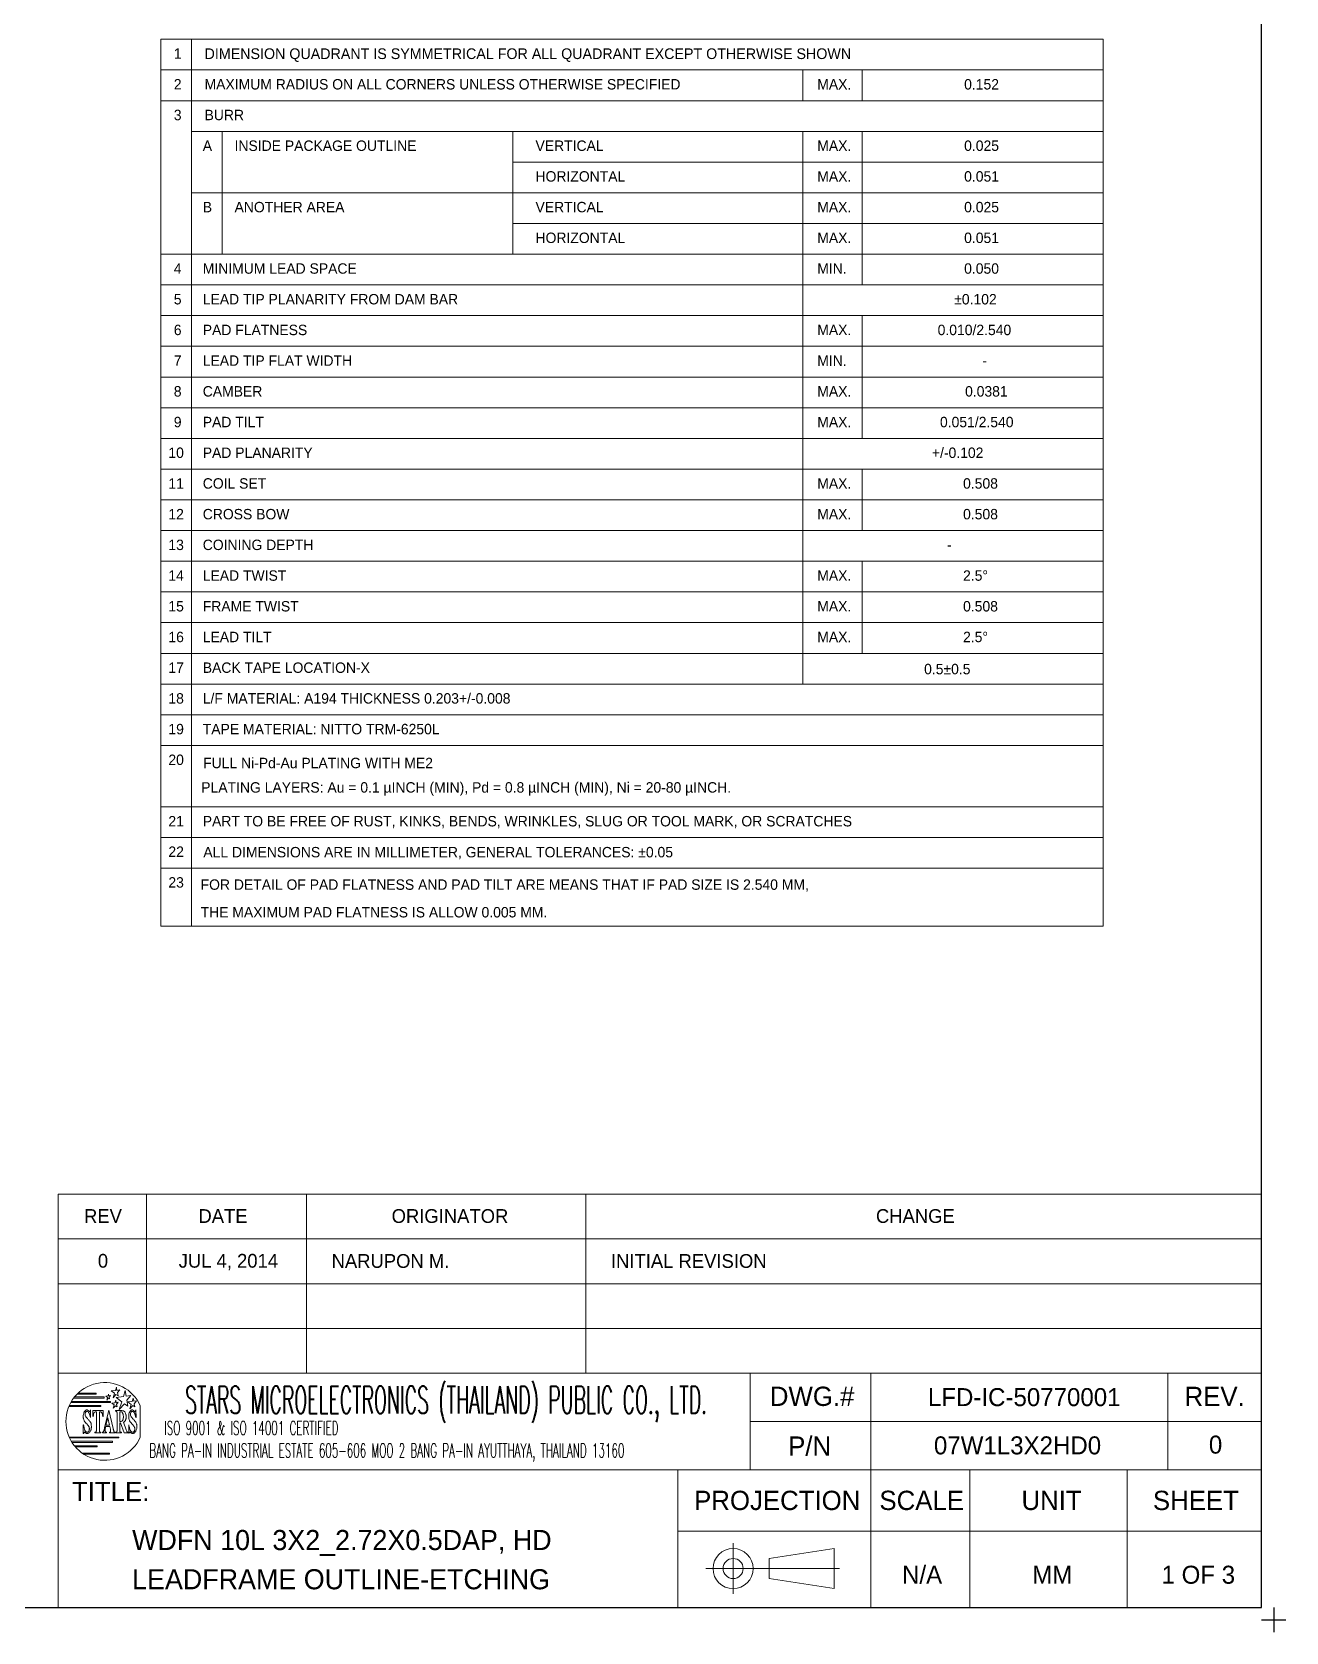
# Model space of a CAD drawing. Header units: inches. Extents: x 121 to 368, y 21 to 202.
# Drawn here: x 211.6 to 295.9, y 21.1 to 128.7 of the extents above; entities that cross this region are included whole.
import ezdxf
from ezdxf.enums import TextEntityAlignment as Align

# ---------------------------------------------------------------- set-up
doc = ezdxf.new("R2010")
doc.units = ezdxf.units.IN
doc.header["$MEASUREMENT"] = 0
doc.styles.add('ROMANS', font='ROMANS.SHX', dxfattribs={"height": 2.5})
doc.styles.get("Standard").update_dxf_attribs({"font": 'swromns.ttf'})

msp = doc.modelspace()

# ---------------------------------------------------------------- linework, layer by layer
for p, q in [((294.206861, 22.774464), (294.206861, 144.314654)), ((122.314307, 22.774464), (294.206861, 22.774464))]:
    msp.add_line(p, q)
at = {"lineweight": 18}
for p, q in [((220.228695, 128.194735), (283.56703, 128.194735)), ((220.228695, 128.194735), (220.228695, 68.568697)), ((222.292742, 128.194735), (222.292742, 68.568697)), ((283.56703, 128.194735), (283.56703, 68.568697)), ((220.228695, 126.130688), (283.56703, 126.130688)), ((263.376867, 126.129949), (263.376867, 124.065903)), ((267.360369, 126.129949), (267.360369, 124.065903)), ((220.228695, 124.066642), (283.56703, 124.066642)), ((222.292742, 122.002596), (283.56703, 122.002596)), ((224.356788, 122.002596), (224.356788, 113.746411)), ((243.896736, 122.002596), (243.896736, 113.746411)), ((263.376867, 122.001856), (263.376867, 84.849735)), ((267.360369, 122.001856), (267.360369, 111.681625)), ((243.896736, 119.93855), (283.56703, 119.93855)), ((222.292742, 117.874503), (283.56703, 117.874503)), ((243.896736, 115.810457), (283.56703, 115.810457)), ((220.228695, 113.746411), (283.56703, 113.746411)), ((220.228695, 111.682364), (283.56703, 111.682364)), ((220.228695, 109.618318), (283.56703, 109.618318)), ((267.360369, 109.617578), (267.360369, 101.361393)), ((220.228695, 107.554272), (283.56703, 107.554272)), ((220.228695, 105.490225), (283.56703, 105.490225)), ((220.228695, 103.426179), (283.56703, 103.426179)), ((220.228695, 101.362133), (283.56703, 101.362133)), ((220.228695, 99.298086), (283.56703, 99.298086)), ((267.360369, 99.297347), (267.360369, 97.2333)), ((220.228695, 97.23404), (283.56703, 97.23404)), ((267.360369, 97.2333), (267.360369, 95.16924)), ((220.228695, 95.16998), (283.56703, 95.16998)), ((220.228695, 93.10592), (283.56703, 93.10592)), ((267.360369, 93.10518), (267.360369, 86.913041)), ((220.228695, 91.041874), (283.56703, 91.041874)), ((220.228695, 88.977827), (283.56703, 88.977827)), ((220.228695, 86.913781), (283.56703, 86.913781)), ((220.228695, 84.849735), (283.56703, 84.849735)), ((220.228695, 82.785688), (283.56703, 82.785688)), ((220.228695, 80.721642), (283.56703, 80.721642)), ((220.228695, 76.593522), (283.56703, 76.593522)), ((220.228695, 74.543533), (283.56703, 74.543533)), ((220.228695, 72.472471), (283.56703, 72.472471)), ((220.228695, 68.568697), (283.56703, 68.568697)), ((213.340639, 50.555079), (213.340639, 22.774464)), ((213.340639, 50.555079), (294.206861, 50.555079)), ((219.27209, 38.516813), (219.27209, 50.555079)), ((230.032603, 38.516813), (230.032603, 50.555079)), ((248.806737, 38.516813), (248.806737, 50.555079)), ((213.340639, 47.545512), (294.206861, 47.545512)), ((213.340639, 44.535946), (294.206861, 44.535946)), ((213.340639, 41.526379), (294.206861, 41.526379)), ((213.340639, 38.516813), (294.206861, 38.516813)), ((259.83174, 38.516813), (259.83174, 32.034669)), ((267.947579, 38.516813), (267.947579, 22.774464)), ((287.911933, 38.516813), (287.911933, 32.034669)), ((216.839413, 36.625526), (214.223457, 36.625526)), ((214.375931, 36.851512), (216.415814, 36.851512)), ((216.415814, 36.926857), (214.434897, 36.926857)), ((214.603668, 37.115159), (215.888649, 37.115159)), ((215.888649, 37.190504), (214.681223, 37.190504)), ((215.888649, 37.152842), (215.888649, 37.190504)), ((215.888649, 37.115159), (215.888649, 37.152842)), ((216.415814, 36.889173), (216.415814, 36.926857)), ((216.415814, 36.851512), (216.415814, 36.889173)), ((216.688794, 36.99276), (216.528776, 36.973933)), ((216.688794, 36.99276), (216.528776, 36.973933)), ((216.528776, 36.973933), (216.651132, 36.889173)), ((216.528776, 36.973933), (216.651132, 36.889173)), ((216.651132, 36.889173), (216.594659, 36.719699)), ((216.651132, 36.889173), (216.594659, 36.719699)), ((216.594659, 36.719699), (216.698207, 36.842098)), ((216.594659, 36.719699), (216.698207, 36.842098)), ((216.726455, 37.124595), (216.688794, 36.99276)), ((216.726455, 37.124595), (216.688794, 36.99276)), ((216.698207, 36.842098), (216.782923, 36.795022)), ((216.698207, 36.842098), (216.782923, 36.795022)), ((216.745283, 37.002175), (216.726455, 37.124595)), ((216.745283, 37.002175), (216.726455, 37.124595)), ((216.848832, 37.021008), (216.745283, 37.002175)), ((216.848832, 37.021008), (216.745283, 37.002175)), ((216.754697, 36.917437), (216.848832, 37.021008)), ((216.754697, 36.917437), (216.848832, 37.021008)), ((216.782923, 36.795022), (216.754697, 36.917437)), ((216.782923, 36.795022), (216.754697, 36.917437)), ((216.839413, 36.587865), (216.839413, 36.625526)), ((216.839413, 36.559617), (216.839413, 36.587865)), ((217.178296, 37.36), (216.9053, 37.331731)), ((217.178296, 37.36), (216.9053, 37.331731)), ((216.9053, 37.331731), (217.112393, 37.17167)), ((216.9053, 37.331731), (217.112393, 37.17167)), ((217.112393, 37.17167), (217.027677, 36.87034)), ((217.112393, 37.17167), (217.027677, 36.87034)), ((217.027677, 36.87034), (217.215936, 37.096331)), ((217.027677, 36.87034), (217.215936, 37.096331)), ((217.206522, 36.719699), (217.150054, 36.531369)), ((217.206522, 36.719699), (217.150054, 36.531369)), ((217.253598, 37.5954), (217.178296, 37.36)), ((217.253598, 37.5954), (217.178296, 37.36)), ((217.23477, 36.540789), (217.206522, 36.719699)), ((217.23477, 36.540789), (217.206522, 36.719699)), ((217.215936, 37.096331), (217.357147, 37.002175)), ((217.215936, 37.096331), (217.357147, 37.002175)), ((217.714859, 36.955099), (217.225356, 36.889173)), ((217.714859, 36.955099), (217.225356, 36.889173)), ((217.225356, 36.889173), (217.601901, 36.606692)), ((217.225356, 36.889173), (217.601901, 36.606692)), ((217.281845, 37.369414), (217.253598, 37.5954)), ((217.281845, 37.369414), (217.253598, 37.5954)), ((217.470104, 37.407076), (217.281845, 37.369414)), ((217.470104, 37.407076), (217.281845, 37.369414)), ((217.319485, 37.218746), (217.470104, 37.407076)), ((217.319485, 37.218746), (217.470104, 37.407076)), ((217.357147, 37.002175), (217.319485, 37.218746)), ((217.357147, 37.002175), (217.319485, 37.218746)), ((217.601901, 36.606692), (217.441863, 36.088812)), ((217.601901, 36.606692), (217.441863, 36.088812)), ((217.827822, 37.369414), (217.714859, 36.955099)), ((217.827822, 37.369414), (217.714859, 36.955099)), ((217.903123, 36.983346), (217.827822, 37.369414)), ((217.903123, 36.983346), (217.827822, 37.369414)), ((218.21376, 37.021008), (217.903123, 36.983346)), ((218.21376, 37.021008), (217.903123, 36.983346)), ((217.950199, 36.700866), (218.21376, 37.021008)), ((217.950199, 36.700866), (218.21376, 37.021008)), ((218.025501, 36.314798), (217.950199, 36.700866)), ((218.025501, 36.314798), (217.950199, 36.700866)), ((218.307916, 36.625526), (218.025501, 36.587865)), ((218.307916, 36.625526), (218.025501, 36.587865)), ((218.025501, 36.587865), (218.242007, 36.427783)), ((218.025501, 36.587865), (218.242007, 36.427783)), ((218.373798, 36.851512), (218.307916, 36.625526)), ((218.373798, 36.851512), (218.307916, 36.625526)), ((218.420874, 36.63494), (218.373798, 36.851512)), ((218.420874, 36.63494), (218.373798, 36.851512)), ((218.590305, 36.663188), (218.420874, 36.63494)), ((218.590305, 36.663188), (218.420874, 36.63494)), ((218.439685, 36.474879), (218.590305, 36.663188)), ((218.439685, 36.474879), (218.590305, 36.663188)), ((214.047957, 36.277142), (216.189893, 36.277142)), ((216.189893, 36.343045), (214.076261, 36.343045)), ((214.185126, 36.559617), (216.839413, 36.559617)), ((215.022617, 35.702744), (215.032031, 35.740405)), ((215.022617, 35.655669), (215.022617, 35.702744)), ((215.022617, 35.618007), (215.022617, 35.655669)), ((215.022617, 35.589765), (215.022617, 35.618007)), ((215.022617, 35.561518), (215.022617, 35.589765)), ((215.022617, 35.53327), (215.022617, 35.561518)), ((215.022617, 35.51442), (215.022617, 35.53327)), ((215.032031, 35.495587), (215.022617, 35.51442)), ((215.032031, 35.740405), (215.041445, 35.778089)), ((215.041445, 35.467345), (215.032031, 35.495587)), ((215.041445, 35.778089), (215.050859, 35.815751)), ((215.050859, 35.815751), (215.060278, 35.853412)), ((215.060278, 35.853412), (215.079106, 35.891074)), ((215.079106, 35.891074), (215.088499, 35.919316)), ((215.088499, 35.919316), (215.107333, 35.947564)), ((215.107333, 35.947564), (215.126161, 35.975811)), ((215.126161, 35.975811), (215.154408, 35.994661)), ((215.154408, 35.994661), (215.173236, 36.013489)), ((215.163822, 35.87224), (215.154408, 35.834578)), ((215.154408, 35.834578), (215.154408, 35.806336)), ((215.154408, 35.806336), (215.154408, 35.759261)), ((215.154408, 35.759261), (215.154408, 35.740405)), ((215.154408, 35.740405), (215.154408, 35.712158)), ((215.154408, 35.712158), (215.154408, 35.69333)), ((215.154408, 35.69333), (215.154408, 35.674502)), ((215.154408, 35.674502), (215.163822, 35.646254)), ((215.182656, 35.909902), (215.163822, 35.87224)), ((215.163822, 35.646254), (215.182656, 35.627426)), ((215.173236, 36.013489), (215.19207, 36.032322)), ((215.201462, 35.928735), (215.182656, 35.909902)), ((215.182656, 35.627426), (215.201462, 35.599179)), ((215.19207, 36.032322), (215.210876, 36.041737)), ((215.220295, 35.947564), (215.201462, 35.928735)), ((215.201462, 35.599179), (215.210876, 35.570931)), ((215.210876, 36.041737), (215.239124, 36.05115)), ((215.210876, 35.570931), (215.22971, 35.552103)), ((215.248537, 35.956977), (215.220295, 35.947564)), ((215.22971, 35.552103), (215.257952, 35.523834)), ((215.239124, 36.05115), (215.257952, 36.05115)), ((215.276785, 35.956977), (215.248537, 35.956977)), ((215.257952, 36.05115), (215.286199, 36.05115)), ((215.257952, 35.523834), (215.295613, 35.486172)), ((215.314425, 35.947564), (215.276785, 35.956977)), ((215.286199, 36.05115), (215.295613, 36.041737)), ((215.295613, 36.041737), (215.323839, 36.032322)), ((215.352086, 35.928735), (215.314425, 35.947564)), ((215.323839, 36.032322), (215.333253, 36.022908)), ((215.333253, 36.022908), (215.352086, 36.013489)), ((215.352086, 36.013489), (215.370915, 36.004075)), ((215.380329, 35.891074), (215.352086, 35.928735)), ((215.370915, 36.004075), (215.389748, 35.994661)), ((215.408576, 35.843998), (215.380329, 35.891074)), ((215.389748, 35.994661), (215.399163, 35.985225)), ((215.399163, 35.985225), (215.427383, 35.956977)), ((215.427383, 35.815751), (215.408576, 35.843998)), ((215.427383, 35.956977), (215.436802, 35.947564)), ((215.436802, 35.778089), (215.427383, 35.815751)), ((215.436802, 35.947564), (215.446216, 35.947564)), ((215.45563, 35.74982), (215.436802, 35.778089)), ((215.446216, 35.947564), (215.45563, 35.947564)), ((215.45563, 35.947564), (215.465044, 35.947564)), ((215.465044, 35.712158), (215.45563, 35.74982)), ((215.465044, 35.947564), (215.474464, 35.947564)), ((215.474464, 35.674502), (215.465044, 35.712158)), ((215.474464, 35.947564), (215.483878, 35.956977)), ((215.483878, 35.636841), (215.474464, 35.674502)), ((215.483878, 35.985225), (215.493292, 36.013489)), ((215.483878, 35.975811), (215.483878, 35.985225)), ((215.483878, 35.956977), (215.483878, 35.975811)), ((215.493292, 35.589765), (215.483878, 35.636841)), ((215.493292, 36.013489), (215.502706, 36.05115)), ((215.502706, 35.542689), (215.493292, 35.589765)), ((215.502706, 36.05115), (215.51212, 36.05115)), ((215.51212, 35.542689), (215.502706, 35.542689)), ((215.51212, 36.05115), (215.51212, 35.542689)), ((215.653309, 35.608593), (215.653309, 36.013489)), ((215.653309, 36.013489), (216.34991, 36.013489)), ((215.672137, 35.608593), (215.653309, 35.608593)), ((215.681556, 35.646254), (215.672137, 35.608593)), ((215.690971, 35.683916), (215.681556, 35.646254)), ((215.700384, 35.712158), (215.690971, 35.683916)), ((215.709798, 35.778089), (215.700384, 35.74982)), ((215.700384, 35.74982), (215.700384, 35.712158)), ((215.719213, 35.806336), (215.709798, 35.778089)), ((215.728632, 35.834578), (215.719213, 35.806336)), ((215.738046, 35.862826), (215.728632, 35.834578)), ((215.766272, 35.891074), (215.738046, 35.862826)), ((215.7851, 35.909902), (215.766272, 35.891074)), ((215.822762, 35.919316), (215.7851, 35.909902)), ((215.860423, 35.928735), (215.822762, 35.919316)), ((215.916891, 35.928735), (215.860423, 35.928735)), ((215.916891, 34.770554), (215.916891, 35.928735)), ((216.152232, 35.928735), (216.105155, 35.928735)), ((216.105155, 35.928735), (216.105155, 34.770554)), ((216.180479, 35.928735), (216.152232, 35.928735)), ((216.199307, 35.919316), (216.180479, 35.928735)), ((216.189893, 36.305384), (216.189893, 36.343045)), ((216.189893, 36.277142), (216.189893, 36.305384)), ((216.218113, 35.919316), (216.199307, 35.919316)), ((216.227533, 35.909902), (216.218113, 35.919316)), ((216.255775, 35.881654), (216.227533, 35.909902)), ((216.265194, 35.862826), (216.255775, 35.881654)), ((216.284023, 35.834578), (216.265194, 35.862826)), ((216.293436, 35.806336), (216.284023, 35.834578)), ((216.302851, 35.787503), (216.293436, 35.806336)), ((216.312248, 35.768675), (216.302851, 35.787503)), ((216.312248, 35.74982), (216.312248, 35.768675)), ((216.321662, 35.730992), (216.312248, 35.74982)), ((216.321662, 35.702744), (216.321662, 35.730992)), ((216.331076, 35.674502), (216.321662, 35.702744)), ((216.331076, 35.636841), (216.331076, 35.674502)), ((216.331076, 35.608593), (216.331076, 35.636841)), ((216.34991, 35.608593), (216.331076, 35.608593)), ((216.34991, 36.013489), (216.34991, 35.608593)), ((216.453453, 34.845871), (216.735869, 36.041737)), ((216.660546, 35.53327), (216.547583, 35.024787)), ((216.782923, 35.024787), (216.660546, 35.53327)), ((216.735869, 36.041737), (216.745283, 36.041737)), ((216.745283, 36.041737), (217.027677, 34.808215)), ((217.150054, 36.531369), (216.942962, 36.512541)), ((217.150054, 36.531369), (216.942962, 36.512541)), ((216.942962, 36.512541), (217.102979, 36.390121)), ((216.942962, 36.512541), (217.102979, 36.390121)), ((217.102979, 36.390121), (217.027677, 36.164135)), ((217.102979, 36.390121), (217.027677, 36.164135)), ((217.027677, 36.164135), (217.178296, 36.333632)), ((217.027677, 36.164135), (217.178296, 36.333632)), ((217.178296, 36.333632), (217.29126, 36.258308)), ((217.178296, 36.333632), (217.29126, 36.258308)), ((217.187716, 36.013489), (217.545406, 36.013489)), ((217.187716, 35.975811), (217.187716, 36.013489)), ((217.206522, 35.975811), (217.187716, 35.975811)), ((217.225356, 35.966391), (217.206522, 35.975811)), ((217.244184, 35.956977), (217.225356, 35.966391)), ((217.366561, 36.569031), (217.23477, 36.540789)), ((217.366561, 36.569031), (217.23477, 36.540789)), ((217.253598, 35.947564), (217.244184, 35.956977)), ((217.263012, 35.947564), (217.253598, 35.947564)), ((217.263012, 36.418368), (217.366561, 36.569031)), ((217.263012, 36.418368), (217.366561, 36.569031)), ((217.29126, 36.258308), (217.263012, 36.418368)), ((217.29126, 36.258308), (217.263012, 36.418368)), ((217.272432, 35.928735), (217.263012, 35.947564)), ((217.281845, 35.919316), (217.272432, 35.928735)), ((217.281845, 35.909902), (217.281845, 35.919316)), ((217.281845, 35.891074), (217.281845, 35.909902)), ((217.29126, 35.881654), (217.281845, 35.891074)), ((217.29126, 35.862826), (217.29126, 35.881654)), ((217.29126, 35.843998), (217.29126, 35.862826)), ((217.29126, 35.825165), (217.29126, 35.843998)), ((217.29126, 35.796917), (217.29126, 35.825165)), ((217.29126, 35.768675), (217.29126, 35.796917)), ((217.29126, 35.74982), (217.29126, 35.768675)), ((217.29126, 34.770554), (217.29126, 35.74982)), ((217.441863, 36.088812), (217.780746, 36.474879)), ((217.441863, 36.088812), (217.780746, 36.474879)), ((217.5266, 35.928735), (217.479524, 35.928735)), ((217.479524, 35.928735), (217.479524, 35.269601)), ((217.573654, 35.928735), (217.5266, 35.928735)), ((217.545406, 36.013489), (217.583068, 36.013489)), ((217.620729, 35.909902), (217.573654, 35.928735)), ((217.583068, 36.013489), (217.611315, 36.004075)), ((217.611315, 36.004075), (217.639563, 36.004075)), ((217.648955, 35.881654), (217.620729, 35.909902)), ((217.639563, 36.004075), (217.667783, 36.004075)), ((217.667783, 35.843998), (217.648955, 35.881654)), ((217.667783, 36.004075), (217.696031, 35.994661)), ((217.677197, 35.825165), (217.667783, 35.843998)), ((217.686616, 35.796917), (217.677197, 35.825165)), ((217.696031, 35.768675), (217.686616, 35.796917)), ((217.696031, 35.994661), (217.714859, 35.985225)), ((217.705445, 35.740405), (217.696031, 35.768675)), ((217.705445, 35.712158), (217.705445, 35.740405)), ((217.705445, 35.674502), (217.705445, 35.712158)), ((217.714859, 35.636841), (217.705445, 35.674502)), ((217.705445, 35.51442), (217.714859, 35.53327)), ((217.705445, 35.486172), (217.705445, 35.51442)), ((217.714859, 35.985225), (217.733692, 35.985225)), ((217.714859, 35.589765), (217.714859, 35.636841)), ((217.714859, 35.561518), (217.714859, 35.589765)), ((217.714859, 35.53327), (217.714859, 35.561518)), ((217.733692, 35.985225), (217.752521, 35.975811)), ((217.752521, 35.975811), (217.780746, 35.947564)), ((217.780746, 36.474879), (218.025501, 36.314798)), ((217.780746, 36.474879), (218.025501, 36.314798)), ((217.780746, 35.947564), (217.808994, 35.919316)), ((217.808994, 35.919316), (217.827822, 35.881654)), ((217.827822, 35.881654), (217.856069, 35.834578)), ((217.856069, 35.834578), (217.865484, 35.815751)), ((217.865484, 35.815751), (217.874875, 35.778089)), ((217.874875, 35.778089), (217.88429, 35.759261)), ((217.88429, 35.759261), (217.88429, 35.730992)), ((217.88429, 35.730992), (217.893709, 35.69333)), ((217.893709, 35.69333), (217.893709, 35.665082)), ((217.893709, 35.665082), (217.893709, 35.636841)), ((217.893709, 35.636841), (217.893709, 35.599179)), ((217.893709, 35.599179), (217.893709, 35.561518)), ((217.893709, 35.561518), (217.893709, 35.523834)), ((217.893709, 35.523834), (217.893709, 35.476758)), ((218.072576, 35.655669), (218.08199, 35.702744)), ((218.072576, 35.618007), (218.072576, 35.655669)), ((218.072576, 35.589765), (218.072576, 35.618007)), ((218.072576, 35.561518), (218.072576, 35.589765)), ((218.08199, 35.53327), (218.072576, 35.561518)), ((218.08199, 35.740405), (218.091404, 35.778089)), ((218.08199, 35.702744), (218.08199, 35.740405)), ((218.08199, 35.51442), (218.08199, 35.53327)), ((218.08199, 35.495587), (218.08199, 35.51442)), ((218.091404, 35.467345), (218.08199, 35.495587)), ((218.091404, 35.815751), (218.110216, 35.853412)), ((218.091404, 35.778089), (218.091404, 35.815751)), ((218.110216, 35.853412), (218.129044, 35.891074)), ((218.129044, 35.891074), (218.138463, 35.919316)), ((218.138463, 35.919316), (218.157292, 35.947564)), ((218.242007, 36.427783), (218.147877, 36.126473)), ((218.242007, 36.427783), (218.147877, 36.126473)), ((218.147877, 36.126473), (218.345551, 36.352459)), ((218.147877, 36.126473), (218.345551, 36.352459)), ((218.157292, 35.947564), (218.17612, 35.975811)), ((218.17612, 35.975811), (218.194953, 35.994661)), ((218.194953, 35.994661), (218.21376, 36.013489)), ((218.204345, 35.834578), (218.194953, 35.806336)), ((218.194953, 35.806336), (218.194953, 35.759261)), ((218.194953, 35.759261), (218.194953, 35.740405)), ((218.194953, 35.740405), (218.194953, 35.712158)), ((218.194953, 35.712158), (218.204345, 35.69333)), ((218.21376, 35.87224), (218.204345, 35.834578)), ((218.204345, 35.69333), (218.204345, 35.674502)), ((218.204345, 35.674502), (218.21376, 35.646254)), ((218.21376, 36.013489), (218.242007, 36.032322)), ((218.232593, 35.909902), (218.21376, 35.87224)), ((218.21376, 35.646254), (218.232593, 35.627426)), ((218.242007, 35.928735), (218.232593, 35.909902)), ((218.232593, 35.627426), (218.242007, 35.599179)), ((218.242007, 36.032322), (218.270255, 36.041737)), ((218.270255, 35.947564), (218.242007, 35.928735)), ((218.242007, 35.599179), (218.251421, 35.570931)), ((218.251421, 35.570931), (218.279669, 35.552103)), ((218.270255, 36.041737), (218.289083, 36.05115)), ((218.289083, 35.956977), (218.270255, 35.947564)), ((218.279669, 35.552103), (218.307916, 35.523834)), ((218.289083, 36.05115), (218.317309, 36.05115)), ((218.317309, 35.956977), (218.289083, 35.956977)), ((218.307916, 35.523834), (218.336136, 35.486172)), ((218.317309, 36.05115), (218.326723, 36.05115)), ((218.35497, 35.947564), (218.317309, 35.956977)), ((218.326723, 36.05115), (218.345551, 36.041737)), ((218.345551, 36.352459), (218.486761, 36.258308)), ((218.345551, 36.352459), (218.486761, 36.258308)), ((218.345551, 36.041737), (218.364384, 36.032322)), ((218.392632, 35.928735), (218.35497, 35.947564)), ((218.364384, 36.032322), (218.383212, 36.022908)), ((218.383212, 36.022908), (218.392632, 36.013489)), ((218.392632, 36.013489), (218.420874, 36.004075)), ((218.430272, 35.891074), (218.392632, 35.928735)), ((218.420874, 36.004075), (218.430272, 35.994661)), ((218.430272, 35.994661), (218.4491, 35.985225)), ((218.458514, 35.843998), (218.430272, 35.891074)), ((218.486761, 36.258308), (218.439685, 36.474879)), ((218.486761, 36.258308), (218.439685, 36.474879)), ((218.4491, 35.985225), (218.467928, 35.956977)), ((218.477347, 35.815751), (218.458514, 35.843998)), ((218.467928, 35.956977), (218.477347, 35.947564)), ((218.477347, 35.947564), (218.496175, 35.947564)), ((218.496175, 35.778089), (218.477347, 35.815751)), ((218.496175, 35.947564), (218.505589, 35.947564)), ((218.505589, 35.74982), (218.496175, 35.778089)), ((218.505589, 35.947564), (218.515009, 35.947564)), ((218.515009, 35.712158), (218.505589, 35.74982)), ((218.515009, 35.947564), (218.524423, 35.947564)), ((218.524423, 35.674502), (218.515009, 35.712158)), ((218.524423, 35.947564), (218.533837, 35.956977)), ((218.533837, 35.636841), (218.524423, 35.674502)), ((218.533837, 35.985225), (218.543229, 36.013489)), ((218.533837, 35.975811), (218.533837, 35.985225)), ((218.533837, 35.956977), (218.533837, 35.975811)), ((218.533837, 35.589765), (218.533837, 35.636841)), ((218.543229, 35.542689), (218.533837, 35.589765)), ((218.543229, 36.013489), (218.543229, 36.05115)), ((218.543229, 36.05115), (218.562063, 36.05115)), ((218.571477, 35.542689), (218.543229, 35.542689)), ((218.562063, 36.05115), (218.571477, 35.542689)), ((218.853893, 34.224952), (218.853893, 36.333077)), ((218.853893, 34.273107), (218.853893, 36.28495)), ((215.022617, 35.043615), (215.041445, 35.043615)), ((215.022617, 34.478659), (215.022617, 35.043615)), ((215.041445, 34.478659), (215.022617, 34.478659)), ((215.041445, 35.448511), (215.041445, 35.467345)), ((215.050859, 35.420269), (215.041445, 35.448511)), ((215.041445, 35.043615), (215.050859, 34.987125)), ((215.050859, 34.497487), (215.041445, 34.478659)), ((215.060278, 35.401435), (215.050859, 35.420269)), ((215.050859, 34.987125), (215.060278, 34.93063)), ((215.060278, 34.51632), (215.050859, 34.497487)), ((215.060278, 35.382607), (215.060278, 35.401435)), ((215.079106, 35.354359), (215.060278, 35.382607)), ((215.060278, 34.93063), (215.069693, 34.883555)), ((215.069693, 34.544562), (215.060278, 34.525734)), ((215.060278, 34.525734), (215.060278, 34.51632)), ((215.069693, 34.883555), (215.079106, 34.827044)), ((215.079106, 34.553982), (215.069693, 34.544562)), ((215.079106, 35.335532), (215.079106, 35.354359)), ((215.088499, 35.316698), (215.079106, 35.335532)), ((215.079106, 34.827044), (215.097918, 34.789382)), ((215.088499, 34.553982), (215.079106, 34.553982)), ((215.097918, 35.297848), (215.088499, 35.316698)), ((215.097918, 34.563396), (215.088499, 34.553982)), ((215.107333, 35.279015), (215.097918, 35.297848)), ((215.097918, 34.789382), (215.107333, 34.75172)), ((215.116746, 34.563396), (215.097918, 34.563396)), ((215.116746, 35.260186), (215.107333, 35.279015)), ((215.107333, 34.75172), (215.126161, 34.704644)), ((215.126161, 35.241359), (215.116746, 35.260186)), ((215.126161, 34.553982), (215.116746, 34.563396)), ((215.144994, 35.222525), (215.126161, 35.241359)), ((215.126161, 34.704644), (215.135575, 34.676397)), ((215.135575, 34.553982), (215.126161, 34.553982)), ((215.135575, 34.676397), (215.173236, 34.629322)), ((215.154408, 34.544562), (215.135575, 34.553982)), ((215.163822, 35.203697), (215.144994, 35.222525)), ((215.173236, 34.525734), (215.154408, 34.544562)), ((215.182656, 35.184863), (215.163822, 35.203697)), ((215.173236, 34.629322), (215.220295, 34.582224)), ((215.19207, 34.506906), (215.173236, 34.525734)), ((215.201462, 35.166035), (215.182656, 35.184863)), ((215.210876, 34.497487), (215.19207, 34.506906)), ((215.220295, 35.147202), (215.201462, 35.166035)), ((215.220295, 34.488073), (215.210876, 34.497487)), ((215.248537, 35.11896), (215.220295, 35.147202)), ((215.220295, 34.582224), (215.257952, 34.563396)), ((215.239124, 34.478659), (215.220295, 34.488073)), ((215.257952, 34.478659), (215.239124, 34.478659)), ((215.276785, 35.090712), (215.248537, 35.11896)), ((215.257952, 34.563396), (215.295613, 34.553982)), ((215.276785, 34.478659), (215.257952, 34.478659)), ((215.314425, 35.053029), (215.276785, 35.090712)), ((215.295613, 34.478659), (215.276785, 34.478659)), ((215.295613, 35.486172), (215.333253, 35.439097)), ((215.295613, 34.553982), (215.323839, 34.563396)), ((215.323839, 34.478659), (215.295613, 34.478659)), ((215.333253, 35.024787), (215.314425, 35.053029)), ((215.323839, 34.563396), (215.352086, 34.57281)), ((215.352086, 34.488073), (215.323839, 34.478659)), ((215.333253, 35.439097), (215.370915, 35.410855)), ((215.361501, 34.996539), (215.333253, 35.024787)), ((215.352086, 34.57281), (215.380329, 34.591643)), ((215.380329, 34.497487), (215.352086, 34.488073)), ((215.380329, 34.968292), (215.361501, 34.996539)), ((215.370915, 35.410855), (215.399163, 35.373193)), ((215.399163, 34.949464), (215.380329, 34.968292)), ((215.380329, 34.591643), (215.399163, 34.619907)), ((215.408576, 34.51632), (215.380329, 34.497487)), ((215.399163, 35.373193), (215.427383, 35.344946)), ((215.408576, 34.93063), (215.399163, 34.949464)), ((215.399163, 34.619907), (215.408576, 34.638741)), ((215.408576, 34.902388), (215.408576, 34.93063)), ((215.41799, 34.87414), (215.408576, 34.902388)), ((215.408576, 34.648155), (215.41799, 34.676397)), ((215.408576, 34.638741), (215.408576, 34.648155)), ((215.427383, 34.525734), (215.408576, 34.51632)), ((215.427383, 34.855312), (215.41799, 34.87414)), ((215.41799, 34.676397), (215.427383, 34.695231)), ((215.427383, 35.344946), (215.446216, 35.307284)), ((215.427383, 34.827044), (215.427383, 34.855312)), ((215.436802, 34.808215), (215.427383, 34.827044)), ((215.427383, 34.732892), (215.436802, 34.75172)), ((215.427383, 34.714058), (215.427383, 34.732892)), ((215.427383, 34.695231), (215.427383, 34.714058)), ((215.446216, 34.553982), (215.427383, 34.525734)), ((215.436802, 34.779967), (215.436802, 34.808215)), ((215.436802, 34.75172), (215.436802, 34.779967)), ((215.446216, 35.307284), (215.474464, 35.279015)), ((215.474464, 34.582224), (215.446216, 34.553982)), ((215.474464, 35.279015), (215.493292, 35.250773)), ((215.483878, 34.610472), (215.474464, 34.582224)), ((215.51212, 34.648155), (215.483878, 34.610472)), ((215.493292, 35.250773), (215.51212, 35.222525)), ((215.51212, 35.222525), (215.521539, 35.194277)), ((215.521539, 34.685816), (215.51212, 34.648155)), ((215.521539, 35.194277), (215.540346, 35.166035)), ((215.540346, 34.714058), (215.521539, 34.685816)), ((215.540346, 35.166035), (215.540346, 35.128374)), ((215.540346, 35.128374), (215.54976, 35.100126)), ((215.54976, 34.761134), (215.540346, 34.714058)), ((215.54976, 35.100126), (215.559179, 35.071862)), ((215.559179, 34.798796), (215.54976, 34.761134)), ((215.559179, 35.071862), (215.559179, 35.043615)), ((215.559179, 35.043615), (215.559179, 35.005953)), ((215.559179, 35.005953), (215.568593, 34.968292)), ((215.568593, 34.883555), (215.559179, 34.845871)), ((215.559179, 34.845871), (215.559179, 34.798796)), ((215.568593, 34.968292), (215.568593, 34.93063)), ((215.568593, 34.93063), (215.568593, 34.883555)), ((215.803934, 34.506906), (215.803934, 34.553982)), ((215.803934, 34.553982), (215.832175, 34.553982)), ((216.208699, 34.506906), (215.803934, 34.506906)), ((215.832175, 34.553982), (215.84159, 34.553982)), ((215.84159, 34.553982), (215.860423, 34.563396)), ((215.860423, 34.563396), (215.87923, 34.563396)), ((215.87923, 34.563396), (215.888649, 34.57281)), ((215.888649, 34.582224), (215.898063, 34.591643)), ((215.888649, 34.57281), (215.888649, 34.582224)), ((215.898063, 34.629322), (215.907477, 34.648155)), ((215.898063, 34.610472), (215.898063, 34.629322)), ((215.898063, 34.591643), (215.898063, 34.610472)), ((215.907477, 34.648155), (215.916891, 34.676397)), ((215.916891, 34.714058), (215.916891, 34.770554)), ((215.916891, 34.676397), (215.916891, 34.714058)), ((216.105155, 34.770554), (216.105155, 34.714058)), ((216.105155, 34.714058), (216.105155, 34.676397)), ((216.105155, 34.676397), (216.105155, 34.638741)), ((216.105155, 34.638741), (216.105155, 34.619907)), ((216.105155, 34.619907), (216.11457, 34.610472)), ((216.11457, 34.610472), (216.11457, 34.591643)), ((216.11457, 34.591643), (216.123984, 34.582224)), ((216.123984, 34.582224), (216.133398, 34.57281)), ((216.133398, 34.57281), (216.142817, 34.563396)), ((216.142817, 34.563396), (216.152232, 34.563396)), ((216.152232, 34.563396), (216.161645, 34.553982)), ((216.161645, 34.553982), (216.180479, 34.553982)), ((216.180479, 34.553982), (216.208699, 34.553982)), ((216.208699, 34.553982), (216.208699, 34.506906)), ((216.321662, 34.553982), (216.340491, 34.563396)), ((216.321662, 34.506906), (216.321662, 34.553982)), ((216.575831, 34.506906), (216.321662, 34.506906)), ((216.340491, 34.563396), (216.359324, 34.57281)), ((216.359324, 34.57281), (216.378152, 34.591643)), ((216.378152, 34.591643), (216.387566, 34.619907)), ((216.387566, 34.619907), (216.396985, 34.638741)), ((216.396985, 34.638741), (216.406399, 34.648155)), ((216.406399, 34.648155), (216.415814, 34.676397)), ((216.415814, 34.676397), (216.425206, 34.704644)), ((216.425206, 34.732892), (216.444039, 34.761134)), ((216.425206, 34.704644), (216.425206, 34.732892)), ((216.444039, 34.808215), (216.453453, 34.845871)), ((216.444039, 34.761134), (216.444039, 34.808215)), ((216.491115, 34.75172), (216.481701, 34.723478)), ((216.481701, 34.723478), (216.481701, 34.695231)), ((216.481701, 34.695231), (216.481701, 34.666983)), ((216.481701, 34.666983), (216.481701, 34.638741)), ((216.481701, 34.638741), (216.491115, 34.619907)), ((216.528776, 34.94005), (216.491115, 34.789382)), ((216.491115, 34.789382), (216.491115, 34.75172)), ((216.491115, 34.619907), (216.500529, 34.591643)), ((216.500529, 34.591643), (216.509943, 34.57281)), ((216.509943, 34.57281), (216.519363, 34.57281)), ((216.519363, 34.57281), (216.528776, 34.563396)), ((216.801751, 34.94005), (216.528776, 34.94005)), ((216.528776, 34.563396), (216.547583, 34.553982)), ((216.547583, 35.024787), (216.782923, 35.024787)), ((216.547583, 34.553982), (216.575831, 34.553982)), ((216.575831, 34.553982), (216.575831, 34.506906)), ((216.773509, 34.506906), (216.773509, 34.553982)), ((216.773509, 34.553982), (216.782923, 34.553982)), ((217.140641, 34.506906), (216.773509, 34.506906)), ((216.782923, 34.553982), (216.801751, 34.553982)), ((216.839413, 34.75172), (216.801751, 34.94005)), ((216.801751, 34.553982), (216.829999, 34.563396)), ((216.829999, 34.563396), (216.839413, 34.563396)), ((216.848832, 34.714058), (216.839413, 34.75172)), ((216.839413, 34.563396), (216.848832, 34.57281)), ((216.848832, 34.695231), (216.848832, 34.714058)), ((216.858246, 34.676397), (216.848832, 34.695231)), ((216.848832, 34.57281), (216.858246, 34.582224)), ((216.858246, 34.666983), (216.858246, 34.676397)), ((216.858246, 34.648155), (216.858246, 34.666983)), ((216.858246, 34.638741), (216.858246, 34.648155)), ((216.858246, 34.629322), (216.858246, 34.638741)), ((216.858246, 34.610472), (216.858246, 34.629322)), ((216.858246, 34.591643), (216.858246, 34.610472)), ((216.858246, 34.582224), (216.858246, 34.591643)), ((217.027677, 34.808215), (217.037092, 34.761134)), ((217.037092, 34.761134), (217.046505, 34.732892)), ((217.046505, 34.732892), (217.055925, 34.695231)), ((217.055925, 34.695231), (217.065339, 34.666983)), ((217.065339, 34.666983), (217.065339, 34.638741)), ((217.065339, 34.638741), (217.074753, 34.619907)), ((217.074753, 34.619907), (217.084167, 34.610472)), ((217.084167, 34.610472), (217.09356, 34.591643)), ((217.09356, 34.591643), (217.102979, 34.57281)), ((217.102979, 34.57281), (217.112393, 34.563396)), ((217.112393, 34.563396), (217.131221, 34.563396)), ((217.131221, 34.563396), (217.140641, 34.553982)), ((217.140641, 34.553982), (217.140641, 34.506906)), ((217.187716, 34.506906), (217.187716, 34.553982)), ((217.187716, 34.553982), (217.206522, 34.553982)), ((217.583068, 34.506906), (217.187716, 34.506906)), ((217.206522, 34.553982), (217.225356, 34.553982)), ((217.225356, 34.553982), (217.244184, 34.563396)), ((217.244184, 34.563396), (217.253598, 34.57281)), ((217.253598, 34.57281), (217.263012, 34.582224)), ((217.263012, 34.582224), (217.272432, 34.591643)), ((217.272432, 34.591643), (217.281845, 34.610472)), ((217.281845, 34.629322), (217.29126, 34.638741)), ((217.281845, 34.619907), (217.281845, 34.629322)), ((217.281845, 34.610472), (217.281845, 34.619907)), ((217.29126, 34.742306), (217.29126, 34.770554)), ((217.29126, 34.714058), (217.29126, 34.742306)), ((217.29126, 34.695231), (217.29126, 34.714058)), ((217.29126, 34.676397), (217.29126, 34.695231)), ((217.29126, 34.657569), (217.29126, 34.676397)), ((217.29126, 34.638741), (217.29126, 34.657569)), ((217.479524, 35.269601), (217.507766, 35.269601)), ((217.5266, 35.184863), (217.479524, 35.184863)), ((217.479524, 35.184863), (217.479524, 34.770554)), ((217.479524, 34.770554), (217.479524, 34.742306)), ((217.479524, 34.742306), (217.479524, 34.714058)), ((217.479524, 34.714058), (217.479524, 34.695231)), ((217.479524, 34.695231), (217.479524, 34.676397)), ((217.479524, 34.676397), (217.479524, 34.657569)), ((217.479524, 34.657569), (217.479524, 34.638741)), ((217.479524, 34.638741), (217.479524, 34.629322)), ((217.479524, 34.629322), (217.479524, 34.619907)), ((217.479524, 34.619907), (217.479524, 34.610472)), ((217.479524, 34.610472), (217.488938, 34.591643)), ((217.488938, 34.591643), (217.498352, 34.582224)), ((217.498352, 34.582224), (217.507766, 34.57281)), ((217.507766, 35.269601), (217.545406, 35.269601)), ((217.507766, 34.57281), (217.517186, 34.563396)), ((217.517186, 34.563396), (217.535992, 34.553982)), ((217.771332, 34.506906), (217.5266, 35.184863)), ((217.535992, 34.553982), (217.554825, 34.553982)), ((217.545406, 35.269601), (217.573654, 35.279015)), ((217.554825, 34.553982), (217.583068, 34.553982)), ((217.573654, 35.279015), (217.601901, 35.288434)), ((217.583068, 34.553982), (217.583068, 34.506906)), ((217.601901, 35.288434), (217.630143, 35.297848)), ((217.630143, 35.297848), (217.639563, 35.316698)), ((217.639563, 35.316698), (217.658369, 35.335532)), ((217.658369, 35.335532), (217.677197, 35.363774)), ((217.677197, 35.363774), (217.686616, 35.401435)), ((217.686616, 35.401435), (217.696031, 35.420269)), ((217.696031, 35.45793), (217.705445, 35.486172)), ((217.696031, 35.439097), (217.696031, 35.45793)), ((217.696031, 35.420269), (217.696031, 35.439097)), ((217.752521, 35.241359), (217.724278, 35.222525)), ((217.724278, 35.222525), (217.912537, 34.714058)), ((217.790161, 35.269601), (217.752521, 35.241359)), ((218.016086, 34.506906), (217.771332, 34.506906)), ((217.818408, 35.288434), (217.790161, 35.269601)), ((217.837236, 35.326117), (217.818408, 35.288434)), ((217.856069, 35.344946), (217.837236, 35.326117)), ((217.865484, 35.382607), (217.856069, 35.344946)), ((217.874875, 35.410855), (217.865484, 35.382607)), ((217.88429, 35.448511), (217.874875, 35.410855)), ((217.893709, 35.476758), (217.88429, 35.448511)), ((217.912537, 34.714058), (217.931371, 34.666983)), ((217.931371, 34.666983), (217.940785, 34.629322)), ((217.940785, 34.629322), (217.950199, 34.610472)), ((217.950199, 34.610472), (217.969027, 34.591643)), ((217.969027, 34.591643), (217.978446, 34.57281)), ((217.978446, 34.57281), (217.987839, 34.563396)), ((217.987839, 34.563396), (218.006667, 34.563396)), ((218.006667, 34.563396), (218.016086, 34.553982)), ((218.016086, 34.553982), (218.016086, 34.506906)), ((218.072576, 35.043615), (218.091404, 35.043615)), ((218.072576, 34.478659), (218.072576, 35.043615)), ((218.091404, 34.478659), (218.072576, 34.478659)), ((218.091404, 35.448511), (218.091404, 35.467345)), ((218.100802, 35.420269), (218.091404, 35.448511)), ((218.091404, 35.043615), (218.091404, 34.987125)), ((218.091404, 34.987125), (218.100802, 34.93063)), ((218.100802, 34.51632), (218.091404, 34.497487)), ((218.091404, 34.497487), (218.091404, 34.478659)), ((218.100802, 35.401435), (218.100802, 35.420269)), ((218.110216, 35.382607), (218.100802, 35.401435)), ((218.100802, 34.93063), (218.11963, 34.883555)), ((218.110216, 34.525734), (218.100802, 34.51632)), ((218.11963, 35.354359), (218.110216, 35.382607)), ((218.11963, 34.544562), (218.110216, 34.525734)), ((218.129044, 35.335532), (218.11963, 35.354359)), ((218.11963, 34.883555), (218.129044, 34.827044)), ((218.129044, 34.553982), (218.11963, 34.544562)), ((218.129044, 35.316698), (218.129044, 35.335532)), ((218.138463, 35.297848), (218.129044, 35.316698)), ((218.129044, 34.827044), (218.138463, 34.789382)), ((218.138463, 34.553982), (218.129044, 34.553982)), ((218.157292, 35.279015), (218.138463, 35.297848)), ((218.138463, 34.789382), (218.157292, 34.75172)), ((218.157292, 34.563396), (218.138463, 34.563396)), ((218.138463, 34.563396), (218.138463, 34.553982)), ((218.166705, 35.260186), (218.157292, 35.279015)), ((218.157292, 34.75172), (218.166705, 34.704644)), ((218.166705, 34.553982), (218.157292, 34.563396)), ((218.17612, 35.241359), (218.166705, 35.260186)), ((218.166705, 34.704644), (218.185539, 34.676397)), ((218.17612, 34.553982), (218.166705, 34.553982)), ((218.194953, 35.222525), (218.17612, 35.241359)), ((218.194953, 34.544562), (218.17612, 34.553982)), ((218.185539, 34.676397), (218.223179, 34.629322)), ((218.21376, 35.203697), (218.194953, 35.222525)), ((218.21376, 34.525734), (218.194953, 34.544562)), ((218.232593, 35.184863), (218.21376, 35.203697)), ((218.242007, 34.506906), (218.21376, 34.525734)), ((218.223179, 34.629322), (218.270255, 34.582224)), ((218.251421, 35.166035), (218.232593, 35.184863)), ((218.251421, 34.497487), (218.242007, 34.506906)), ((218.270255, 35.147202), (218.251421, 35.166035)), ((218.279669, 34.488073), (218.251421, 34.497487)), ((218.289083, 35.11896), (218.270255, 35.147202)), ((218.270255, 34.582224), (218.307916, 34.563396)), ((218.289083, 34.478659), (218.279669, 34.488073)), ((218.317309, 35.090712), (218.289083, 35.11896)), ((218.307916, 34.478659), (218.289083, 34.478659)), ((218.307916, 34.563396), (218.345551, 34.553982)), ((218.326723, 34.478659), (218.307916, 34.478659)), ((218.35497, 35.053029), (218.317309, 35.090712)), ((218.345551, 34.478659), (218.326723, 34.478659)), ((218.336136, 35.486172), (218.383212, 35.439097)), ((218.345551, 34.553982), (218.373798, 34.563396)), ((218.373798, 34.478659), (218.345551, 34.478659)), ((218.383212, 35.024787), (218.35497, 35.053029)), ((218.373798, 34.563396), (218.402046, 34.57281)), ((218.402046, 34.488073), (218.373798, 34.478659)), ((218.383212, 35.439097), (218.41146, 35.410855)), ((218.402046, 34.996539), (218.383212, 35.024787)), ((218.420874, 34.968292), (218.402046, 34.996539)), ((218.402046, 34.57281), (218.420874, 34.591643)), ((218.430272, 34.497487), (218.402046, 34.488073)), ((218.41146, 35.410855), (218.439685, 35.373193)), ((218.439685, 34.949464), (218.420874, 34.968292)), ((218.420874, 34.591643), (218.439685, 34.619907)), ((218.458514, 34.51632), (218.430272, 34.497487)), ((218.439685, 35.373193), (218.467928, 35.344946)), ((218.4491, 34.93063), (218.439685, 34.949464)), ((218.439685, 34.619907), (218.458514, 34.638741)), ((218.458514, 34.902388), (218.4491, 34.93063)), ((218.467928, 34.87414), (218.458514, 34.902388)), ((218.458514, 34.648155), (218.467928, 34.676397)), ((218.458514, 34.638741), (218.458514, 34.648155)), ((218.477347, 34.525734), (218.458514, 34.51632)), ((218.467928, 35.344946), (218.496175, 35.307284)), ((218.477347, 34.855312), (218.467928, 34.87414)), ((218.467928, 34.676397), (218.477347, 34.695231)), ((218.477347, 34.827044), (218.477347, 34.855312)), ((218.486761, 34.808215), (218.477347, 34.827044)), ((218.477347, 34.732892), (218.486761, 34.75172)), ((218.477347, 34.714058), (218.477347, 34.732892)), ((218.477347, 34.695231), (218.477347, 34.714058)), ((218.496175, 34.553982), (218.477347, 34.525734)), ((218.486761, 34.779967), (218.486761, 34.808215)), ((218.486761, 34.75172), (218.486761, 34.779967)), ((218.496175, 35.307284), (218.515009, 35.279015)), ((218.515009, 34.582224), (218.496175, 34.553982)), ((218.515009, 35.279015), (218.533837, 35.250773)), ((218.543229, 34.610472), (218.515009, 34.582224)), ((218.533837, 35.250773), (218.552643, 35.222525)), ((218.552643, 34.648155), (218.543229, 34.610472)), ((218.552643, 35.222525), (218.571477, 35.194277)), ((218.571477, 34.685816), (218.552643, 34.648155)), ((218.571477, 35.194277), (218.580891, 35.166035)), ((218.580891, 34.714058), (218.571477, 34.685816)), ((218.580891, 35.166035), (218.590305, 35.128374)), ((218.590305, 34.761134), (218.580891, 34.714058)), ((218.590305, 35.128374), (218.590305, 35.100126)), ((218.590305, 35.100126), (218.609138, 35.071862)), ((218.609138, 34.798796), (218.590305, 34.761134)), ((218.609138, 35.071862), (218.609138, 35.043615)), ((218.609138, 35.043615), (218.609138, 35.005953)), ((218.609138, 35.005953), (218.618552, 34.968292)), ((218.618552, 34.883555), (218.609138, 34.845871)), ((218.609138, 34.845871), (218.609138, 34.798796)), ((218.618552, 34.968292), (218.618552, 34.93063)), ((218.618552, 34.93063), (218.618552, 34.883555)), ((259.83174, 35.275741), (294.206861, 35.275741)), ((217.404223, 34.233839), (214.067944, 34.233839)), ((214.097798, 34.167936), (217.404223, 34.167936)), ((216.990015, 33.951364), (214.212224, 33.951364)), ((214.260128, 33.876019), (216.990015, 33.876019)), ((215.963966, 33.650034), (214.419716, 33.650034)), ((214.482111, 33.57471), (215.963966, 33.57471)), ((215.963966, 33.612372), (215.963966, 33.650034)), ((215.963966, 33.57471), (215.963966, 33.612372)), ((216.990015, 33.913681), (216.990015, 33.951364)), ((216.990015, 33.876019), (216.990015, 33.913681)), ((217.404223, 34.205597), (217.404223, 34.233839)), ((217.404223, 34.167936), (217.404223, 34.205597)), ((216.773509, 33.150981), (214.94645, 33.150981)), ((215.043471, 33.085077), (216.773509, 33.085077)), ((216.773509, 33.113319), (216.773509, 33.150981)), ((216.773509, 33.085077), (216.773509, 33.113319)), ((213.340639, 32.034669), (294.206861, 32.034669)), ((254.988655, 32.034669), (254.988655, 22.774464)), ((267.947579, 22.774464), (267.947579, 32.034669)), ((274.599323, 32.034669), (274.599323, 22.774464)), ((285.188987, 32.034669), (285.188987, 22.774464)), ((254.988655, 27.896342), (294.206861, 27.896342)), ((258.695765, 23.6872), (258.695765, 27.096078)), ((265.495161, 26.738609), (261.117508, 26.065124)), ((261.117508, 26.065124), (261.117508, 24.718154)), ((265.495161, 24.044669), (265.495161, 26.738609)), ((265.84922, 25.391639), (256.858741, 25.391639)), ((265.495161, 24.044669), (261.117508, 24.718154))]:
    msp.add_line(p, q, dxfattribs=at)
for radius in [1.34697, 0.673485]:
    msp.add_circle((258.695765, 25.391639), radius, dxfattribs=at)
msp.add_arc((216.462867, 35.279015), 2.613054, 23.789871, 336.210129, dxfattribs=at)
at = {"layer": 'Defpoints'}
for p, q in [((295.030861, 22.774464), (295.030861, 21.126464)), ((294.206861, 21.950464), (295.854861, 21.950464))]:
    msp.add_line(p, q, dxfattribs=at)

# ---------------------------------------------------------------- texts
at = {"lineweight": 18}
for s, p in [('PLATING LAYERS: Au = 0.1 µINCH (MIN), Pd = 0.8 µINCH (MIN), Ni = 20-80 µINCH.  ', (222.949228, 77.902311)), ('ALL DIMENSIONS ARE IN MILLIMETER, GENERAL TOLERANCES: ±0.05', (223.09015, 73.550242)), ('FOR DETAIL OF PAD FLATNESS AND PAD TILT ARE MEANS THAT IF PAD SIZE IS 2.540 MM, ', (222.906613, 71.369401)), ('THE MAXIMUM PAD FLATNESS IS ALLOW 0.005 MM.', (222.906613, 69.511744))]:
    msp.add_text(s, height=0.7, dxfattribs=at).set_placement(p, align=Align.MIDDLE_LEFT)
for s, height, p in [('REV', 0.9260205, (216.344286, 49.089726)), ('DATE', 0.9260205, (224.412546, 49.089726)), ('ORIGINATOR', 0.9260205, (239.665644, 49.089726)), ('CHANGE', 0.9260205, (270.944515, 49.089726)), ('0', 0.92602, (216.344286, 46.080159)), ('JUL 4, 2014', 0.9260205, (224.771862, 46.080159)), ('DWG.#', 1.2964287, (264.006725, 36.971697)), ('LFD-IC-50770001', 1.20943399, (278.262448, 36.914951)), ('P/N', 1.2964287, (263.838901, 33.623398)), ('0', 1.209434, (291.122328, 33.723009)), ('PROJECTION', 1.2964287, (261.659783, 29.973017)), ('SCALE', 1.2964287, (271.370162, 29.974637)), ('UNIT', 1.2964287, (280.100183, 29.97467)), ('SHEET', 1.2964287, (289.800388, 29.971902)), ('N/A', 1.209434, (271.398929, 24.976614)), ('MM', 1.209434, (280.145814, 24.976614)), ('1 OF 3', 1.209434, (289.962984, 24.976614))]:
    msp.add_text(s, height=height, dxfattribs=at).set_placement(p, align=Align.MIDDLE_CENTER)
for s, height, p in [('NARUPON M.', 0.9260205, (231.711421, 45.603537)), ('INITIAL REVISION', 0.9260205, (250.485554, 45.603537)), ('REV.', 1.2964287, (289.037318, 36.314422)), ('TITLE:', 1.2964287, (214.26163, 29.923377)), ('WDFN 10L 3X2_2.72X0.5DAP, HD', 1.35, (218.302699, 26.634543)), ('LEADFRAME OUTLINE-ETCHING', 1.35, (218.302699, 23.998476))]:
    msp.add_text(s, height=height, dxfattribs=at).set_placement(p)
at = {"lineweight": 18, "style": 'ROMANS'}
for s, height, width, p in [('STARS MICROELECTRONICS (THAILAND) PUBLIC CO., LTD.', 1.85204099, 0.5, (239.39962, 36.598479)), ('ISO 9001 & ISO 14001 CERTIFIED', 0.9260205, 0.55, (226.316813, 34.842694))]:
    msp.add_text(s, height=height, dxfattribs=dict(at, width=width)).set_placement(p, align=Align.MIDDLE)
at = {"lineweight": 18, "style": 'ROMANS', "width": 0.55}
msp.add_text('BANG PA-IN INDUSTRIAL ESTATE 605-606 MOO 2 BANG PA-IN AYUTTHAYA, THAILAND 13160', height=0.9260205, dxfattribs=at).set_placement((219.457209, 32.862989))
at = {"lineweight": 18}
for s, insert, char_height, attachment_point in [('1', (221.105079, 127.582728), 0.7, 1), ('{\\H1.024x;DIMENSION QUADRANT IS SYMMETRICAL FOR ALL QUADRANT EXCEPT OTHERWISE SHOWN}', (223.171463, 127.582728), 0.7, 1), ('2', (221.105079, 125.518681), 0.7, 1), ('MAXIMUM RADIUS ON ALL CORNERS UNLESS OTHERWISE SPECIFIED', (223.171463, 125.518681), 0.7, 1), ('MAX.', (264.351755, 125.517942), 0.7, 1), ('0.152', (274.223655, 125.517942), 0.7, 1), ('3', (221.105079, 123.454635), 0.7, 1), ('BURR', (223.171463, 123.454635), 0.7, 1), ('A', (223.051186, 121.390589), 0.7, 1), ('INSIDE PACKAGE OUTLINE', (225.188363, 121.390589), 0.7, 1), ('VERTICAL', (245.414581, 121.390589), 0.7, 1), ('MAX.', (264.351755, 121.389849), 0.7, 1), ('0.025', (274.223655, 121.389849), 0.7, 1), ('HORIZONTAL', (245.414581, 119.326542), 0.7, 1), ('MAX.', (264.351755, 119.325803), 0.7, 1), ('0.051', (274.223655, 119.325803), 0.7, 1), ('B', (223.051186, 117.262496), 0.7, 1), ('ANOTHER AREA', (225.188363, 117.262496), 0.7, 1), ('VERTICAL', (245.414581, 117.262496), 0.7, 1), ('MAX.', (264.351755, 117.261757), 0.7, 1), ('0.025', (274.223655, 117.261757), 0.7, 1), ('HORIZONTAL', (245.414581, 115.19845), 0.7, 1), ('MAX.', (264.351755, 115.19771), 0.7, 1), ('0.051', (274.223655, 115.19771), 0.7, 1), ('4', (221.105079, 113.134404), 0.7, 1), ('MINIMUM LEAD SPACE', (223.051186, 113.134404), 0.7, 1), ('MIN.', (264.351755, 113.133664), 0.7, 1), ('0.050', (274.223655, 113.133664), 0.7, 1), ('5', (221.105079, 111.070357), 0.7, 1), ('LEAD TIP PLANARITY FROM DAM BAR', (223.051186, 111.070357), 0.7, 1), ('±0.102', (273.556386, 111.069618), 0.7, 1), ('6', (221.105079, 109.006311), 0.7, 1), ('PAD FLATNESS', (223.051186, 109.006311), 0.7, 1), ('MAX.', (264.351755, 109.005571), 0.7, 1), ('0.010/2.540', (272.442505, 109.005571), 0.7, 1), ('7', (221.105079, 106.942265), 0.7, 1), ('LEAD TIP FLAT WIDTH', (223.051186, 106.942265), 0.7, 1), ('MIN.', (264.351755, 106.941525), 0.7, 1), ('-', (275.439582, 106.941525), 0.7, 1), ('8', (221.105079, 104.878218), 0.7, 1), ('CAMBER ', (223.051186, 104.878218), 0.7, 1), ('MAX.', (264.351755, 104.877479), 0.7, 1), ('0.0381', (274.285259, 104.877479), 0.7, 1), ('9', (221.105079, 102.814172), 0.7, 1), ('PAD TILT', (223.051186, 102.814172), 0.7, 1), ('MAX.', (264.351755, 102.813432), 0.7, 1), ('0.051/2.540', (272.599175, 102.813432), 0.7, 1), ('10', (220.740301, 100.750126), 0.7, 1), ('PAD PLANARITY ', (223.051186, 100.750126), 0.7, 1), ('+/-0.102', (272.057399, 100.749386), 0.7, 1), ('11', (220.740301, 98.686079), 0.7, 1), ('COIL SET', (223.051186, 98.686079), 0.7, 1), ('MAX.', (264.351755, 98.68534), 0.7, 1), ('0.508', (274.151756, 98.68534), 0.7, 1), ('12', (220.740301, 96.622019), 0.7, 1), ('CROSS BOW', (223.051186, 96.622033), 0.7, 1), ('MAX.', (264.351755, 96.621293), 0.7, 1), ('0.508', (274.151756, 96.621293), 0.7, 1), ('13', (220.740301, 94.557959), 0.7, 1), ('COINING DEPTH', (223.051186, 94.557973), 0.7, 1), ('-', (273.077103, 94.557233), 0.7, 1), ('LEAD TWIST', (223.051186, 92.493927), 0.7, 1), ('2.5°', (274.151756, 92.493187), 0.7, 1), ('14', (220.740301, 92.493913), 0.7, 1), ('MAX.', (264.351755, 92.493187), 0.7, 1), ('15', (220.740301, 90.429867), 0.7, 1), ('FRAME TWIST', (223.051186, 90.42988), 0.7, 1), ('MAX.', (264.351755, 90.429141), 0.7, 1), ('0.508', (274.151756, 90.429141), 0.7, 1), ('16', (220.740301, 88.36582), 0.7, 1), ('LEAD TILT', (223.051186, 88.365834), 0.7, 1), ('MAX.', (264.351755, 88.365094), 0.7, 1), ('2.5°', (274.151756, 88.365094), 0.7, 1), ('17', (220.740301, 86.301774), 0.7, 1), ('BACK TAPE LOCATION-X', (223.051186, 86.301788), 0.7, 1), ('0.5%%P0.5', (271.532883, 86.208497), 0.7, 1), ('18', (220.740301, 84.237728), 0.7, 1), ('L/F MATERIAL: A194 THICKNESS 0.203+/-0.008', (223.051186, 84.237741), 0.7, 1), ('19', (220.740301, 82.173681), 0.7, 1), ('TAPE MATERIAL: NITTO TRM-6250L', (223.051186, 82.173695), 0.7, 1), ('20', (220.740301, 80.109635), 0.7, 1), ('FULL Ni-Pd-Au PLATING WITH ME2', (223.074185, 79.894704), 0.7, 1), ('21', (220.740301, 75.981556), 0.7, 1), ('PART TO BE FREE OF RUST, KINKS, BENDS, WRINKLES, SLUG OR TOOL MARK, OR SCRATCHES', (223.051186, 75.981556), 0.7, 1), ('22', (220.740301, 73.931553), 0.7, 1), ('23', (220.740301, 71.867534), 0.7, 1), ('07W1L3X2HD0', (277.81201, 33.663342), 1.20943399, 5)]:
    msp.add_mtext(s, dxfattribs=dict(at, insert=insert, char_height=char_height, attachment_point=attachment_point))

doc.saveas('drawing.dxf')
